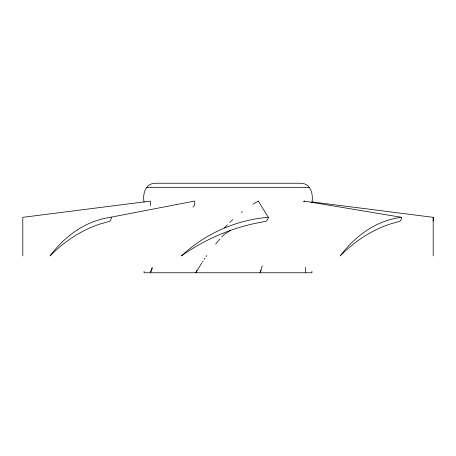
<?xml version="1.0" encoding="UTF-8"?>
<svg xmlns="http://www.w3.org/2000/svg" width="456" height="456" viewBox="0 0 456 456"><rect width="100%" height="100%" fill="white"/><g stroke="black" fill="none" stroke-linecap="round" stroke-linejoin="round"><path stroke-width="0.68" d="M305.537 272.762L305.537 267.262M433.2 255.913L433.2 217.341L311.887 201.9M111.424 217.341L111.082 219.097L109.862 221.245L100.668 223.828A199.945 141.383 90 0 0 50 255.913A144.449 102.138 90 0 1 107.097 217.939L194.604 201.09L194.82 202.891L194.353 205.565L192.934 207.035M401.622 217.341L401.28 219.097L400.06 221.245L390.86 223.828A199.945 141.383 -90 0 0 340.199 255.913A144.449 102.138 -90 0 1 397.296 217.939L401.622 217.341L304.26 201.09L303.314 201.883M268.339 217.341L267.854 219.097L266.127 221.245L253.12 223.828A199.945 199.945 0 0 0 181.471 255.913A144.449 144.449 0 0 1 262.223 217.939L268.339 217.341L258.313 201.09L253.017 204.22M311.927 202.977C313.386 194.341 311.203 183.415 300.641 183.238L155.359 183.238C145.304 183.261 142.466 193.954 144.073 202.264M230.371 230.434L223.919 234.663A199.945 199.945 0 0 0 221.684 237.086M146.439 187.61L309.561 187.61M258.313 201.09L258.461 201.512M304.26 201.09L304.369 201.512M433.2 217.341L433.2 221.245M311.927 271.337L311.927 272.762L144.073 272.762L144.073 271.337M150.463 205.565L150.463 201.09L22.8 217.341L22.8 255.913M262.234 265.82A144.449 102.138 -90 0 0 260.12 272.762A199.945 141.383 -90 0 1 261.134 270.271M196.929 270.22A144.449 144.449 0 0 0 195.88 272.762A199.945 199.945 0 0 1 201.672 263.18M224.483 227.783A144.449 144.449 0 0 1 227.344 224.814M229.79 222.403A144.449 144.449 0 0 1 232.799 219.587M241.207 212.502A144.449 144.449 0 0 1 242.296 211.664M202.39 262.075A199.945 199.945 0 0 1 203.114 260.974M204.214 259.333A199.945 199.945 0 0 1 204.955 258.25M206.078 256.625A199.945 199.945 0 0 1 206.842 255.548M215.654 244.051A199.945 199.945 0 0 1 218.202 241.03M218.629 240.534A199.945 199.945 0 0 1 219.929 239.047M151.973 267.695A144.449 102.138 90 0 0 150.463 272.762A199.945 141.383 90 0 1 152.515 267.803"/></g></svg>
